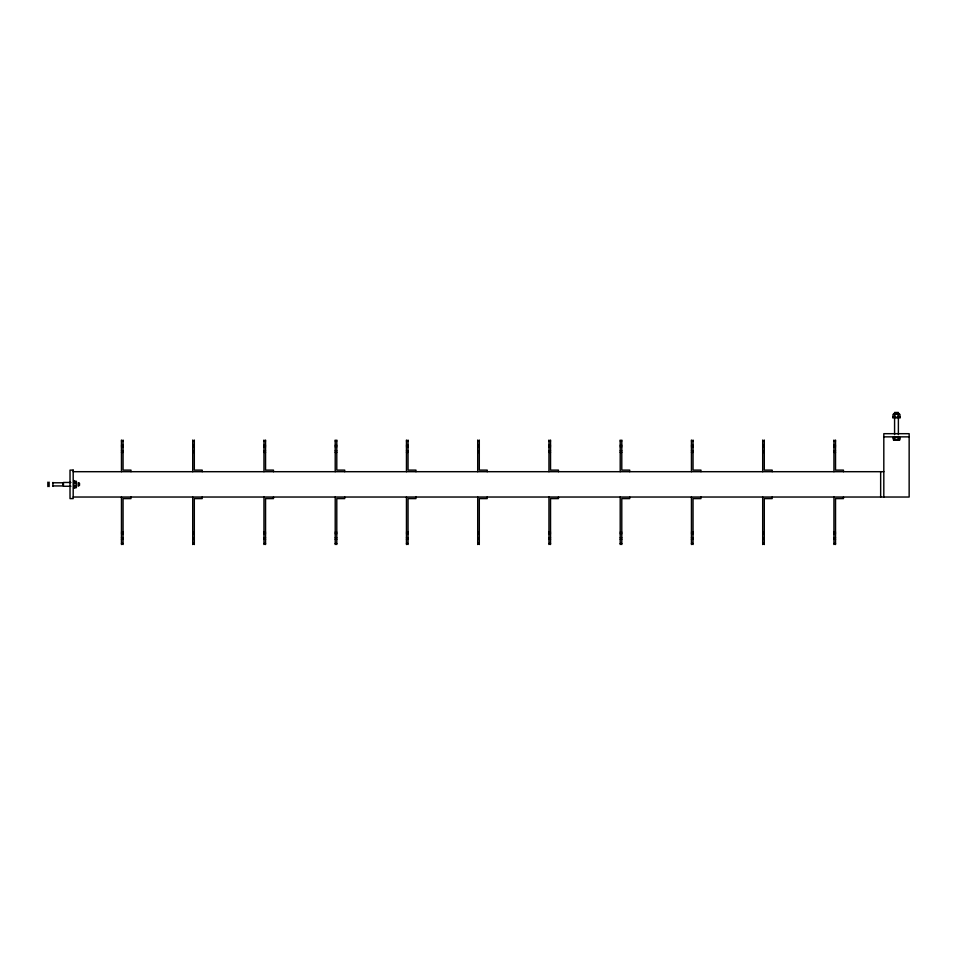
<?xml version="1.0" encoding="UTF-8"?>
<svg xmlns="http://www.w3.org/2000/svg" width="957" height="957" viewBox="0 0 957 957"><rect width="100%" height="100%" fill="white"/><g stroke="black" fill="none" stroke-linecap="round" stroke-linejoin="round"><path stroke-width="1.44" d="M73.916 487.831L76.082 487.831L76.357 486.957L76.297 481.359L73.916 480.893M893.013 417.228L893.013 414.417L896.482 414.154L899.951 414.417L899.951 417.228M899.951 437.588L899.951 439.765L899.09 440.029L893.479 439.969L893.013 437.588M893.635 414.058L899.329 414.058M892.69 417.228L900.286 417.228M892.69 417.862L900.286 417.862M883.813 436.859L909.15 436.859M892.69 437.588L900.286 437.588M893.635 440.124L899.329 440.124M121.467 440.974L123.058 440.974M192.716 440.974L194.307 440.974M263.965 440.974L265.556 440.974M335.213 440.974L336.792 440.974M406.462 440.974L408.041 440.974M477.71 440.974L479.29 440.974M548.959 440.974L550.538 440.974M620.208 440.974L621.787 440.974M691.444 440.974L693.035 440.974M762.693 440.974L764.284 440.974M833.942 440.974L835.533 440.974M121.467 445.256L123.058 445.256M192.716 445.256L194.307 445.256M263.965 445.256L265.556 445.256M335.213 445.256L336.792 445.256M406.462 445.256L408.041 445.256M477.71 445.256L479.29 445.256M548.959 445.256L550.538 445.256M620.208 445.256L621.787 445.256M691.444 445.256L693.035 445.256M762.693 445.256L764.284 445.256M833.942 445.256L835.533 445.256M121.467 446.835L123.058 446.835M192.716 446.835L194.307 446.835M263.965 446.835L265.556 446.835M335.213 446.835L336.792 446.835M406.462 446.835L408.041 446.835M477.71 446.835L479.29 446.835M548.959 446.835L550.538 446.835M620.208 446.835L621.787 446.835M691.444 446.835L693.035 446.835M762.693 446.835L764.284 446.835M833.942 446.835L835.533 446.835M121.467 450.795L123.058 450.795M192.716 450.795L194.307 450.795M263.965 450.795L265.556 450.795M335.213 450.795L336.792 450.795M406.462 450.795L408.041 450.795M477.71 450.795L479.29 450.795M548.959 450.795L550.538 450.795M620.208 450.795L621.787 450.795M691.444 450.795L693.035 450.795M762.693 450.795L764.284 450.795M833.942 450.795L835.533 450.795M121.467 452.374L123.058 452.374M192.716 452.374L194.307 452.374M263.965 452.374L265.556 452.374M335.213 452.374L336.792 452.374M406.462 452.374L408.041 452.374M477.71 452.374L479.29 452.374M548.959 452.374L550.538 452.374M620.208 452.374L621.787 452.374M691.444 452.374L693.035 452.374M762.693 452.374L764.284 452.374M833.942 452.374L835.533 452.374M73.187 471.693L883.813 471.693M70.926 482.46L63.461 482.46L63.461 486.264L70.926 486.264M73.916 482.627L76.082 482.627M52.922 482.783L62.827 482.783M52.922 485.941L62.827 485.941L62.827 482.759M73.916 486.096L76.082 486.096M73.187 497.03L909.15 497.03L909.15 433.688L883.813 433.688L883.813 497.03M121.467 532.176L123.058 532.176M192.716 532.176L194.307 532.176M263.965 532.176L265.556 532.176M335.213 532.176L336.792 532.176M406.462 532.176L408.041 532.176M477.71 532.176L479.29 532.176M548.959 532.176L550.538 532.176M620.208 532.176L621.787 532.176M691.444 532.176L693.035 532.176M762.693 532.176L764.284 532.176M833.942 532.176L835.533 532.176M121.467 533.755L123.058 533.755M192.716 533.755L194.307 533.755M263.965 533.755L265.556 533.755M335.213 533.755L336.792 533.755M406.462 533.755L408.041 533.755M477.71 533.755L479.29 533.755M548.959 533.755L550.538 533.755M620.208 533.755L621.787 533.755M691.444 533.755L693.035 533.755M762.693 533.755L764.284 533.755M833.942 533.755L835.533 533.755M121.467 537.714L123.058 537.714M192.716 537.714L194.307 537.714M263.965 537.714L265.556 537.714M335.213 537.714L336.792 537.714M406.462 537.714L408.041 537.714M477.71 537.714L479.29 537.714M548.959 537.714L550.538 537.714M620.208 537.714L621.787 537.714M691.444 537.714L693.035 537.714M762.693 537.714L764.284 537.714M833.942 537.714L835.533 537.714M121.467 539.293L123.058 539.293M192.716 539.293L194.307 539.293M263.965 539.293L265.556 539.293M335.213 539.293L336.792 539.293M406.462 539.293L408.041 539.293M477.71 539.293L479.29 539.293M548.959 539.293L550.538 539.293M620.208 539.293L621.787 539.293M691.444 539.293L693.035 539.293M762.693 539.293L764.284 539.293M833.942 539.293L835.533 539.293M121.467 543.576L123.058 543.576M192.716 543.576L194.307 543.576M263.965 543.576L265.556 543.576M335.213 543.576L336.792 543.576M406.462 543.576L408.041 543.576M477.71 543.576L479.29 543.576M548.959 543.576L550.538 543.576M620.208 543.576L621.787 543.576M691.444 543.576L693.035 543.576M762.693 543.576L764.284 543.576M833.942 543.576L835.533 543.576M898.384 415.434L898.384 412.479L894.58 412.479L894.58 415.434M898.384 418.388L898.384 434.634M898.216 414.417L898.216 417.228M898.216 437.588L898.216 439.765M894.747 414.417L894.747 417.228M894.747 437.588L894.747 439.765M894.58 418.388L894.58 434.634M880.655 471.693L880.655 497.03M843.44 471.693L843.44 470.114L835.533 470.114L835.533 440.029M843.44 497.03L843.44 498.609L835.533 498.609L835.533 544.521M833.942 440.029L833.942 471.693M833.942 497.03L833.942 544.521M772.191 471.693L772.191 470.114L764.284 470.114L764.284 440.029M772.191 497.03L772.191 498.609L764.284 498.609L764.284 544.521M762.693 440.029L762.693 471.693M762.693 497.03L762.693 544.521M700.955 471.693L700.955 470.114L693.035 470.114L693.035 440.029M700.955 497.03L700.955 498.609L693.035 498.609L693.035 544.521M691.444 440.029L691.444 471.693M691.444 497.03L691.444 544.521M629.706 471.693L629.706 470.114L621.787 470.114L621.787 440.029M629.706 497.03L629.706 498.609L621.787 498.609L621.787 544.521M620.208 440.029L620.208 471.693M620.208 497.03L620.208 544.521M558.457 471.693L558.457 470.114L550.538 470.114L550.538 440.029M558.457 497.03L558.457 498.609L550.538 498.609L550.538 544.521M548.959 440.029L548.959 471.693M548.959 497.03L548.959 544.521M487.209 471.693L487.209 470.114L479.29 470.114L479.29 440.029M487.209 497.03L487.209 498.609L479.29 498.609L479.29 544.521M477.71 440.029L477.71 471.693M477.71 497.03L477.71 544.521M415.96 471.693L415.96 470.114L408.041 470.114L408.041 440.029M415.96 497.03L415.96 498.609L408.041 498.609L408.041 544.521M406.462 440.029L406.462 471.693M406.462 497.03L406.462 544.521M344.711 471.693L344.711 470.114L336.792 470.114L336.792 440.029M344.711 497.03L344.711 498.609L336.792 498.609L336.792 544.521M335.213 440.029L335.213 471.693M335.213 497.03L335.213 544.521M273.463 471.693L273.463 470.114L265.556 470.114L265.556 440.029M273.463 497.03L273.463 498.609L265.556 498.609L265.556 544.521M263.965 440.029L263.965 471.693M263.965 497.03L263.965 544.521M202.214 471.693L202.214 470.114L194.307 470.114L194.307 440.029M202.214 497.03L202.214 498.609L194.307 498.609L194.307 544.521M192.716 440.029L192.716 471.693M192.716 497.03L192.716 544.521M130.977 471.693L130.977 470.114L123.058 470.114L123.058 440.029M130.977 497.03L130.977 498.609L123.058 498.609L123.058 544.521M121.467 440.029L121.467 471.693M121.467 497.03L121.467 544.521M79.515 483.321L79.515 485.39M78.976 482.926L78.976 485.797M78.342 482.687L78.342 486.036M76.44 481.503L76.44 487.209M73.916 480.558L73.916 488.154M52.922 482.46L52.922 486.264M49.118 482.137L49.118 486.575M47.85 482.137L47.85 486.575M73.187 470.114L70.017 470.114L70.017 498.609L73.187 498.609L73.187 470.114"/></g></svg>
